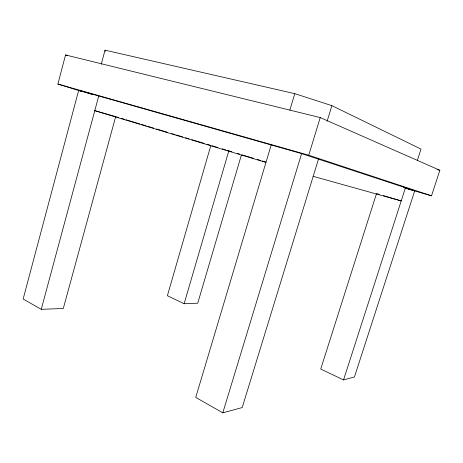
<?xml version="1.0" encoding="UTF-8"?>
<svg xmlns="http://www.w3.org/2000/svg" width="463" height="463" viewBox="0 0 463 463"><rect width="100%" height="100%" fill="white"/><g stroke="black" fill="none" stroke-linecap="round" stroke-linejoin="round"><path stroke-width="0.69" d="M81.378 91.379L57.904 84.052L65.543 54.947L320.234 117.585L439.85 170.286L431.51 195.814L407.949 189.014M376.535 193.522L320.732 369.034L343.54 379.938L354.444 376.969L414.732 190.797L301.61 153.606L78.693 90.273L23.15 299.017L41.242 309.33L63.309 308.468L115.681 116.653L94.782 110.651L265.947 162.438M101.229 64.293L105.026 50.16L294.792 93.659L331.89 105.651L421.006 149.08L417.377 160.337M41.242 309.33L98.741 95.968M210.706 145.955L167.38 295.718L184.129 303.728L197.73 303.196L241.385 155.001M184.129 303.728L228.884 150.66M271.173 144.96L195.733 397.41L222.796 412.84L242.213 407.55L318.469 159.145M289.832 110.194L294.792 93.659M222.796 412.84L301.61 153.606M431.51 195.814L308.74 155.221L320.234 117.585M327.11 121.248L331.89 105.651M343.54 379.938L405.466 187.746M437.06 169.545L439.85 170.286M313.191 176.339L401.218 200.936L383.387 195.583M57.904 84.052L308.74 155.221M403.655 187.596L414.732 190.797M377.218 193.725L379.278 194.344M116.369 116.861L118.447 117.486M121.213 118.32L124.674 119.367M126.058 119.784L139.89 123.968M141.273 124.385L146.117 125.849M147.5 126.266L153.722 128.147M156.494 128.986L167.56 132.331M171.709 133.581L175.17 134.629M176.553 135.046L182.775 136.926M185.547 137.766L189.002 138.807M191.769 139.647L204.224 143.408M206.99 144.242L210.445 145.289M211.828 145.706L218.056 147.587M222.205 148.843L225.666 149.89M227.049 150.307L231.894 151.771M237.426 153.444L239.498 154.069M242.265 154.908L253.336 158.248M257.486 159.504L260.947 160.551M262.33 160.968L265.785 162.015M78.693 90.273L92.936 94.724M65.543 54.947L67.581 55.682M105.026 50.16L105.263 51.48"/></g></svg>
